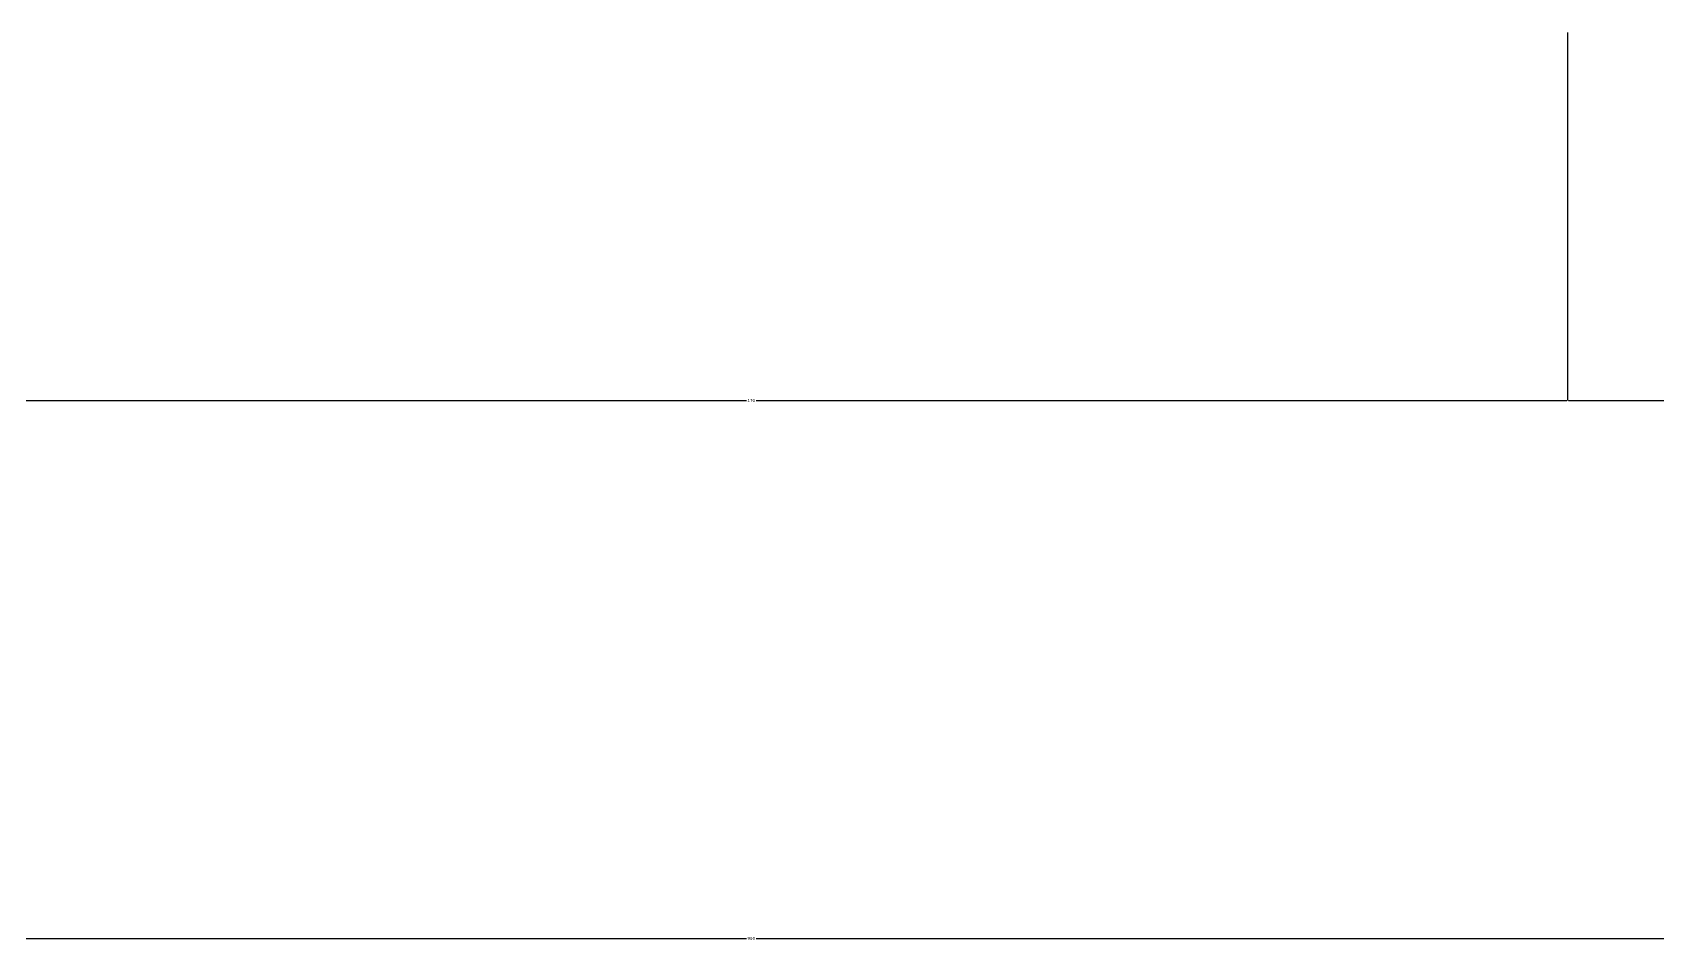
# Model space of a CAD drawing. Header units: metres. Extents: x 101 to 5257, y 290 to 7027.
# Drawn here: x 2569 to 3077, y 855 to 1138 of the extents above; entities that cross this region are included whole.
import ezdxf

# ---------------------------------------------------------------- set-up
doc = ezdxf.new("R2010")
doc.units = ezdxf.units.M
doc.layers.add('DIM', color=3, linetype='Continuous')
doc.dimstyles.get("Standard").update_dxf_attribs({"dimtxt": 2.5, "dimasz": 2.5, "dimexe": 1.25, "dimexo": 0.625, "dimtad": 1, "dimcen": 2.5, "dimazin": 3, "dimtfac": 1, "dimtmove": 0, "dimatfit": 3})

# ---------------------------------------------------------------- blocks, each defined once
blk = doc.blocks.new('*D1')
for p, q in [((1443.53, 974.43), (1443.53, 855.31)), ((4143.53, 974.43), (4143.53, 855.31)), ((1443.78, 855.31), (2792.03, 855.31)), ((2795.03, 855.31), (4143.28, 855.31))]:
    blk.add_line(p, q)
at = {"layer": 'Defpoints'}
for p in [(1443.53, 974.43), (4143.53, 974.43), (1443.53, 855.31)]:
    blk.add_point(p, dxfattribs=at)
at = {"layer": 'DIM', "insert": (2793.53, 855.31), "char_height": 1, "attachment_point": 5}
blk.add_mtext('900', dxfattribs=at)
blk = doc.blocks.new('*D32')
for p, q in [((3048.53, 1138.38), (3048.53, 1023.37)), ((3168.53, 1138.38), (3168.53, 1023.37)), ((3048.78, 1023.37), (3107.53, 1023.37)), ((3109.53, 1023.37), (3168.28, 1023.37))]:
    blk.add_line(p, q)
at = {"layer": 'Defpoints'}
for p in [(3048.53, 1138.38), (3168.53, 1138.38), (3048.53, 1023.37)]:
    blk.add_point(p, dxfattribs=at)
at = {"layer": 'DIM', "insert": (3108.53, 1023.37), "char_height": 1, "attachment_point": 5}
blk.add_mtext('40', dxfattribs=at)
blk = doc.blocks.new('*D33')
for p, q in [((2538.53, 1138.38), (2538.53, 1023.37)), ((3048.53, 1138.38), (3048.53, 1023.37)), ((2538.78, 1023.37), (2792.03, 1023.37)), ((2795.03, 1023.37), (3048.28, 1023.37))]:
    blk.add_line(p, q)
at = {"layer": 'Defpoints'}
for p in [(2538.53, 1138.38), (3048.53, 1138.38), (2538.53, 1023.37)]:
    blk.add_point(p, dxfattribs=at)
at = {"layer": 'DIM', "insert": (2793.53, 1023.37), "char_height": 1, "attachment_point": 5}
blk.add_mtext('170', dxfattribs=at)

msp = doc.modelspace()

# ---------------------------------------------------------------- dimensions: what is measured, and where the dimension line sits
at = {"layer": 'DIM'}
for base, p1, p2, text, picture, middle in [((2538.53, 1023.37), (2538.53, 1138.38), (3048.53, 1138.38), '170', '*D33', (2793.53, 1023.37)), ((3048.53, 1023.37), (3048.53, 1138.38), (3168.53, 1138.38), '40', '*D32', (3108.53, 1023.37)), ((1443.53, 855.31), (1443.53, 974.43), (4143.53, 974.43), '900', '*D1', (2793.53, 855.31))]:
    dim = msp.add_linear_dim(base=base, p1=p1, p2=p2, text=text, dimstyle='Standard', dxfattribs=at)
    dim.commit()
    dim.dimension.update_dxf_attribs({"geometry": picture, "text_midpoint": middle})

doc.saveas('drawing.dxf')
